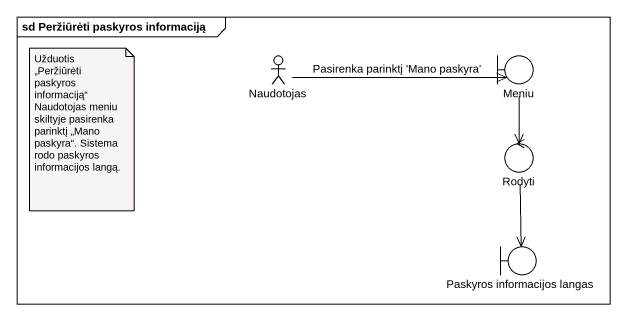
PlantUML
@startuml
mainframe sd Peržiūrėti paskyros informaciją
actor Naudotojas
boundary Meniu
control Rodyti
boundary "Paskyros informacijos langas" as Paskyros_informacijos_langas
Naudotojas -right-> Meniu : Pasirenka parinktį 'Mano paskyra'
Meniu --> Rodyti
Rodyti --> Paskyros_informacijos_langas
note as N1
  Užduotis „Peržiūrėti paskyros informaciją“
  Naudotojas meniu skiltyje pasirenka parinktį „Mano paskyra“. Sistema rodo paskyros informacijos langą.
end note
@enduml
